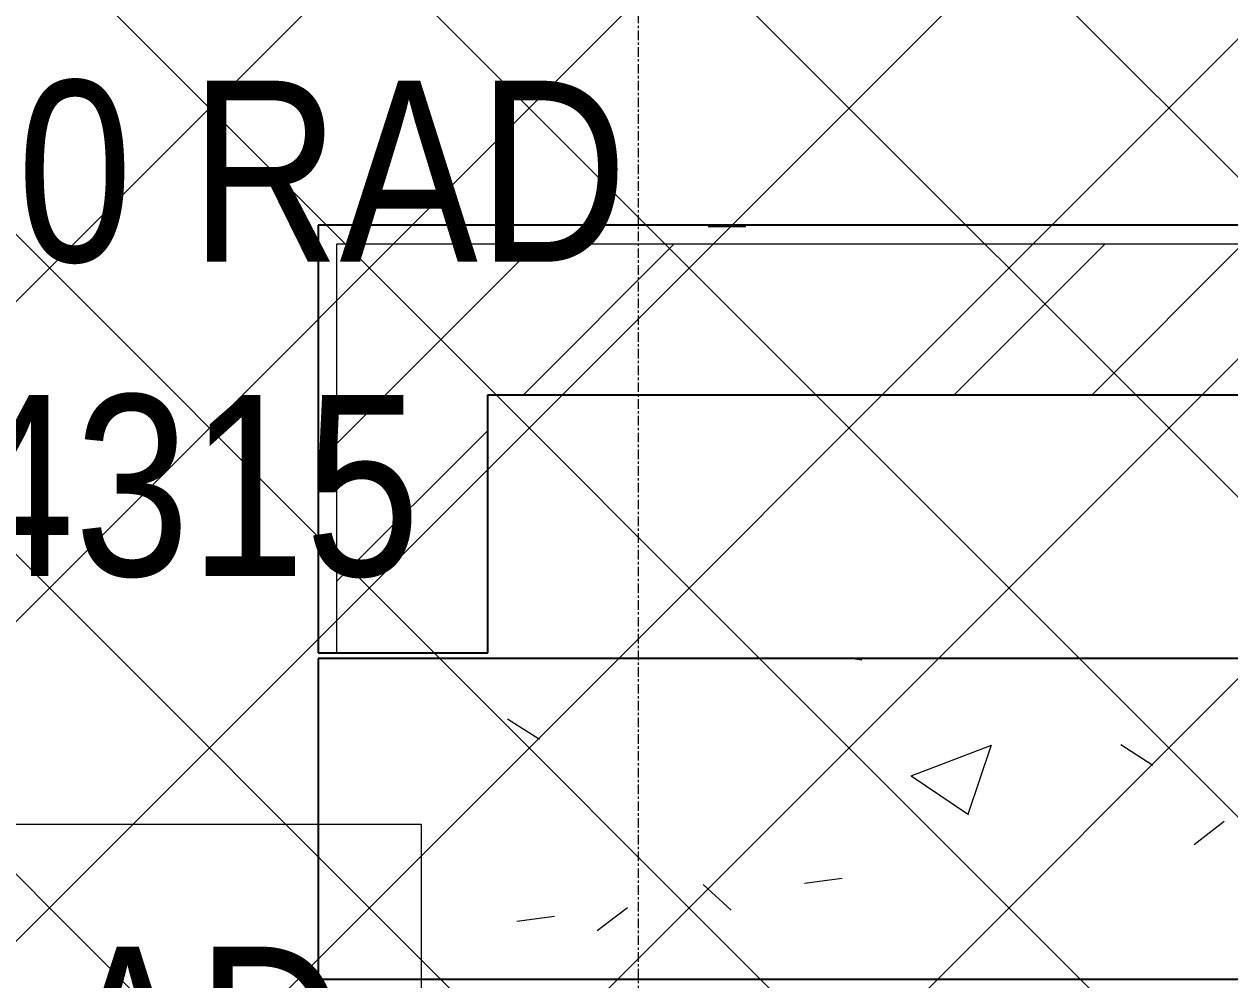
# Model space of a CAD drawing. Header units: inches. Extents: x -83664 to 20107, y -47222 to 19398.
# Drawn here: x -37787 to -36188, y -13191 to -11923 of the extents above; entities that cross this region are included whole.
import ezdxf

# ---------------------------------------------------------------- set-up
doc = ezdxf.new("R2010")
doc.units = ezdxf.units.IN
doc.header["$MEASUREMENT"] = 0
doc.linetypes.add('Grid Line', pattern=[22.225, 12.7, -3.175, 3.175, -3.175])
for name, color, linetype, lineweight in [('A-DETL-GENF', 7, 'Continuous', 9), ('A-WALL', 7, 'Continuous', 9), ('A-WALL-PATT', 7, 'Continuous', 25), ('G-ANNO-TEXT', 7, 'Continuous', 9), ('M-HVAC-DUCT-IDEN', 7, 'Continuous', 18), ('S-GRID', 7, 'Continuous', 9)]:
    doc.layers.add(name, color=color, linetype=linetype, lineweight=lineweight)
doc.styles.add('Arial Narrow_21', font='ARIALN.TTF', dxfattribs={"height": 240})
pattern_1 = [(45, (0, 0), (-377.1708, 377.1708), []), (45, (0, 571.5), (-377.1708, 377.1708), [])]

# ---------------------------------------------------------------- blocks, each defined once
blk = doc.blocks.new('SMBZ_Hospital Arch Model_2026_01_29_rvt-1-FIRST FLOOR AC CONDITIONING LAYOUT - PART A')
at = {"layer": 'A-WALL-PATT', "lineweight": 9, "true_color": 0xbbbbbb}
h = blk.add_hatch(dxfattribs=at)
h.set_pattern_fill('FP_13', color=9, style=0, pattern_type=2)
h.set_pattern_definition([(0, (0, 0), (1219.2, 304.8), [50.292, -864.108, 50.292, -864.108, -4876.8]), (0, (0, 0), (1219.2, 304.8), [-1828.8, 50.292, -1778.508, 50.292, -864.108, -2133.6]), (0, (0, 0), (1219.2, 304.8), [-4572, 50.292, -559.308, 50.292, -1473.708]), (120, (457.2, 152.4), (-873.56454, 903.4582), [50.292, -864.108, 50.292, -864.108, -4876.8]), (120, (457.2, 152.4), (-873.56454, 903.4582), [-1828.8, 50.292, -1778.508, 50.292, -864.108, -2133.6]), (120, (457.2, 152.4), (-873.56454, 903.4582), [-4572, 50.292, -559.308, 50.292, -1473.708]), (240, (609.6, 762), (-345.63546, -1208.2582), [50.292, -864.108, 50.292, -864.108, -4876.8]), (240, (609.6, 762), (-345.63546, -1208.2582), [-1828.8, 50.292, -1778.508, 50.292, -864.108, -2133.6]), (240, (609.6, 762), (-345.63546, -1208.2582), [-4572, 50.292, -559.308, 50.292, -1473.708])])
h.paths.add_polyline_path([(117109.4, 86157.7), (117109.4, 86182.7), (114084.4, 86182.7), (114084.4, 86157.7), (117092, 86157.7)])
h = blk.add_hatch(dxfattribs=at)
h.set_pattern_fill('FP_12', color=9, style=0, pattern_type=2)
h.set_pattern_definition(pattern_1)
h.paths.add_polyline_path([(114284.4, 85615.2), (114284.4, 86157.7), (114084.4, 86157.7), (114084.4, 85615.2)])
h = blk.add_hatch(dxfattribs=at)
h.set_pattern_fill('FP_12', color=9, style=0, pattern_type=2)
h.set_pattern_definition(pattern_1)
h.paths.add_polyline_path([(115509.7, 85957.7), (116959.4, 85957.7), (116959.4, 86157.7), (114284.4, 86157.7), (114284.4, 85957.7)])
h = blk.add_hatch(dxfattribs=at)
h.set_pattern_fill('FP_14', color=9, style=0, pattern_type=2)
h.set_pattern_definition([(50, (0, 0), (1093.1044, -95.634), [114.3, -1257.3]), (355, (0, 0), (-211.4575, 1146.341), [91.44, -1005.84]), (100.451, (91.1, -8), (881.656, 1050.7), [97.14, -1068.54]), (46.184, (0, 304.8), (1626.475, -252.257), [171.45, -1885.95]), (96.636, (135.5, 283.8), (1424.416, 1484.565), [145.71, -1602.811]), (351.184, (0, 304.8), (1424.43, 1484.551), [137.16, -1508.76]), (21, (152.4, 228.6), (909.6863, -613.591), [114.3, -1257.3]), (326, (152.4, 228.6), (370.812, 1105.129), [91.44, -1005.84]), (71.451, (228.2, 177.5), (1280.503, 491.528), [97.14, -1068.54]), (37.5, (0, 0), (18.5313, 507.3303), [50.292, -943.356, 50.292, -970.788, -1009.65]), (37.5, (0, 0), (18.5313, 507.3303), [-2014.728, 50.292, -959.358]), (7.5, (0, 0), (400.9178, 601.0836), [50.292, -531.876, 50.292, -920.496, -384.81]), (7.5, (0, 0), (400.9178, 601.0836), [-1552.956, 50.292, -334.518]), (327.5, (-339.85, 0), (813.5452, -34.3737), [50.292, -330.708, 50.292, -1138.428, -1577.34]), (327.5, (-339.85, 0), (813.5452, -34.3737), [-1569.72, 50.292, -1527.048]), (317.5, (-492.25, 0), (888.7755, 152.56), [50.292, -445.008, 50.292, -739.14, -1120.14]), (317.5, (-492.25, 0), (888.7755, 152.56), [-1284.732, 50.292, -1069.848])])
h.paths.add_polyline_path([(116934.4, 85182.7), (116934.4, 85607.7), (114059.4, 85607.7), (114059.4, 85182.7), (116909.4, 85182.7)])
at = {"layer": 'A-WALL', "color": 9, "lineweight": 25, "true_color": 0xbbbbbb}
for p, q in [((114059.4, 86182.7), (114059.4, 85615.2)), ((114084.4, 86182.7), (114059.4, 86182.7)), ((114284.4, 86182.7), (114084.4, 86182.7)), ((116934.4, 86182.7), (114284.4, 86182.7)), ((114284.4, 85615.2), (114284.4, 85957.7)), ((114284.4, 85957.7), (116934.4, 85957.7)), ((114059.4, 85615.2), (114284.4, 85615.2)), ((116909.4, 85607.7), (114059.4, 85607.7)), ((114059.4, 85607.7), (114059.4, 85182.7)), ((114059.4, 85182.7), (116909.4, 85182.7))]:
    blk.add_line(p, q, dxfattribs=at)
at = {"layer": 'A-WALL', "color": 9, "true_color": 0xbbbbbb}
for p, q in [((114059.4, 86182.7), (114059.4, 85615.2)), ((114059.4, 86182.7), (114284.4, 86182.7)), ((116934.4, 86182.7), (114284.4, 86182.7)), ((114084.4, 85615.2), (114084.4, 86157.7)), ((114084.4, 86157.7), (114284.4, 86157.7)), ((114284.4, 86157.7), (116934.4, 86157.7)), ((114284.4, 85615.2), (114284.4, 85957.7)), ((114284.4, 85957.7), (116934.4, 85957.7)), ((114284.4, 85615.2), (114059.4, 85615.2)), ((114059.4, 85182.7), (114059.4, 85607.7)), ((116909.4, 85607.7), (114059.4, 85607.7)), ((114059.4, 85182.7), (116909.4, 85182.7))]:
    blk.add_line(p, q, dxfattribs=at)

msp = doc.modelspace()

# ---------------------------------------------------------------- hatches: boundary and pattern name
at = {"layer": 'A-DETL-GENF', "true_color": 0xff0000}
h = msp.add_hatch(dxfattribs=at)
h.set_pattern_fill('FP_59', color=1, style=0, pattern_type=2)
h.set_pattern_definition([(45, (-151456.65, -98372.2), (-212.13203, 212.13203), []), (135, (-151456.65, -98372.2), (-212.13203, -212.13203), [])])
h.paths.add_polyline_path([(-62993, -37189.5), (-27297.3, -37189.5), (-27297.3, -98.4), (-62993, -98.4), (-62993, -33333)])

# ---------------------------------------------------------------- linework, layer by layer
at = {"layer": 'G-ANNO-TEXT', "flags": 128}
msp.add_lwpolyline([(-37817.1, -12984), (-37260.6, -12984), (-37260.6, -13551), (-37817.1, -13551)], close=True, dxfattribs=at)
at = {"layer": 'S-GRID', "color": 254, "linetype": 'Grid Line', "true_color": 0xdcdcdc}
msp.add_line((-36972.3, -44103.7), (-36972.3, 15149.1), dxfattribs=at)

# ---------------------------------------------------------------- block references
at = {"lineweight": 5}
msp.add_blockref('SMBZ_Hospital Arch Model_2026_01_29_rvt-1-FIRST FLOOR AC CONDITIONING LAYOUT - PART A', (-151456.7, -98372.2), dxfattribs=at)

# ---------------------------------------------------------------- texts
at = {"layer": 'G-ANNO-TEXT', "insert": (-37742.1, -13146.4), "char_height": 240, "width": 481.012, "attachment_point": 1, "style": 'Arial Narrow_21'}
msp.add_mtext('AD', dxfattribs=at)
at = {"layer": 'M-HVAC-DUCT-IDEN', "lineweight": 9, "char_height": 240, "attachment_point": 1, "style": 'Arial Narrow_21'}
for s, insert, width in [('250x200 RAD', (-38698.4, -11998), 2152.531), ('BOD : 4315', (-38698.4, -12414.7), 1803.797)]:
    msp.add_mtext(s, dxfattribs=dict(at, insert=insert, width=width))

doc.saveas('drawing.dxf')
